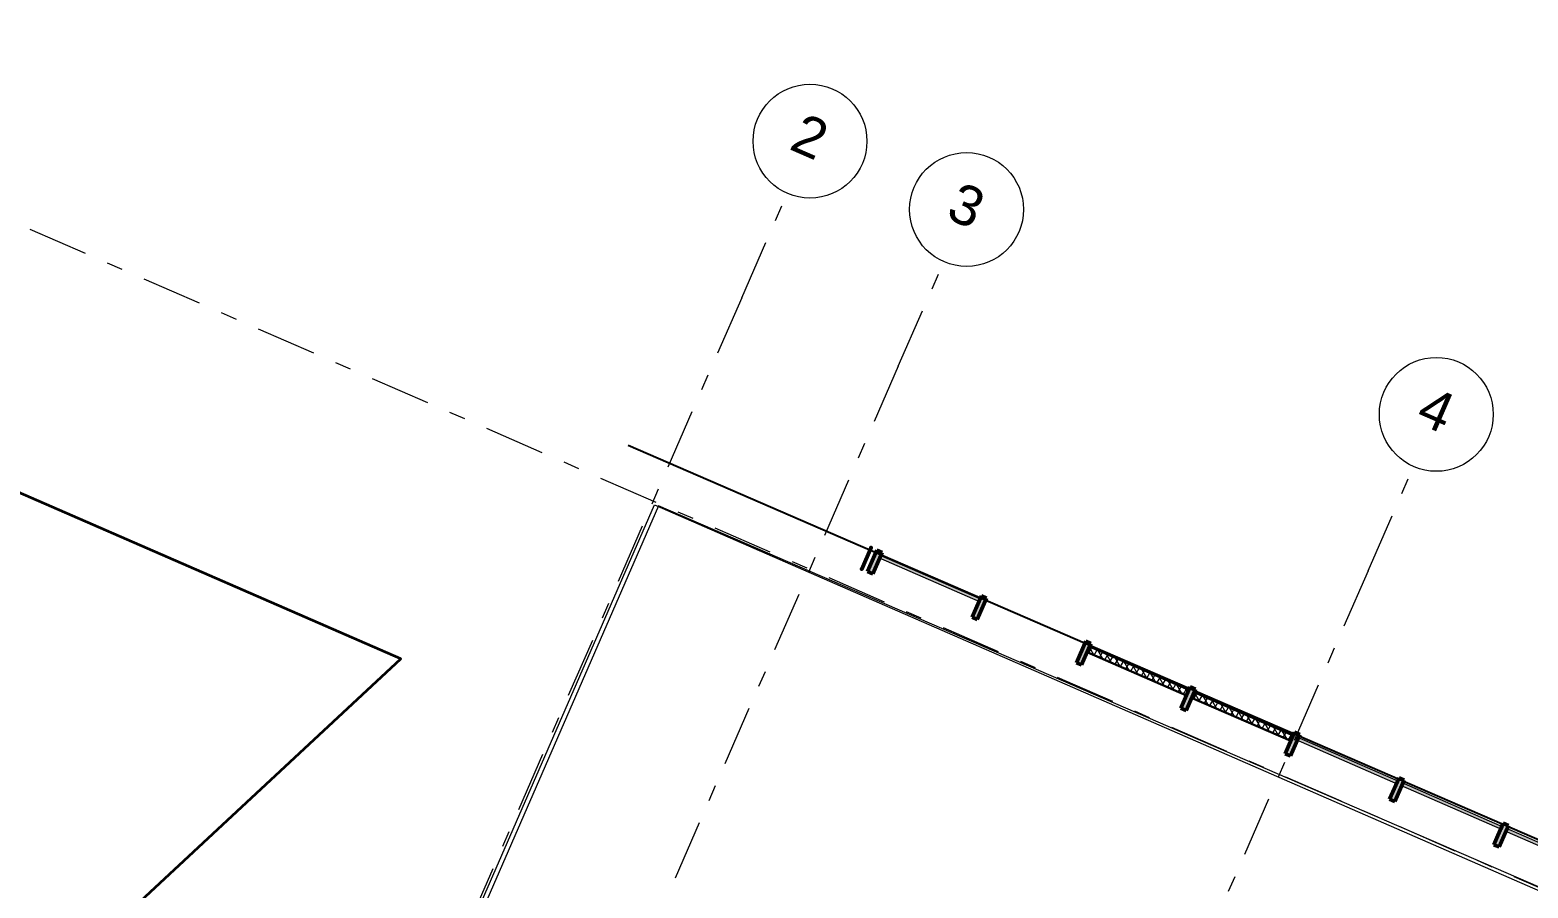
# Model space of a CAD drawing. Header units: millimetres. Extents: x -99530 to 1067232, y -97212 to 137997.
# Drawn here: x 13865 to 27020, y 13857 to 21390 of the extents above; entities that cross this region are included whole.
import ezdxf
from ezdxf.enums import TextEntityAlignment as Align

# ---------------------------------------------------------------- set-up
doc = ezdxf.new("R2010")
doc.units = ezdxf.units.MM
doc.header["$MEASUREMENT"] = 0
doc.linetypes.add('Double Dashed', pattern=[1093.611073, 529.166651, -211.666656, 141.111112, -211.666656])
for name, color, linetype in [('A-15-MG_Structural_Grid', 7, 'Continuous'), ('A-20-M_Floor_Slab', 7, 'Continuous'), ('A-25-M_Curtain_Wall', 7, 'Continuous'), ('New_A-05-M_Gross_Int_Siemens', 7, 'Continuous'), ('New_A-20-M_Hard_Landscape', 7, 'Continuous')]:
    doc.layers.add(name, color=color, linetype=linetype)
for name, color, linetype, lineweight, true_color in [('A-15-MG_Structural_Grid_Pen_No__163', 7, 'Continuous', 0, 0x750077), ('A-25-M_Curtain_Wall_Pen_No__144', 7, 'Continuous', 0, 0xc8c8c8), ('A-25-M_Curtain_Wall_Pen_No__165', 7, 'Continuous', 0, 0x006060), ('A-25-M_Curtain_Wall_Pen_No__27', 7, 'Continuous', 50, 0x2a2a2a), ('A-25-M_Curtain_Wall_Pen_No__43', 7, 'Continuous', 30, 0x444444), ('New_A-05-M_Gross_Int_Siemens_Pen_No__74', 7, 'Continuous', 20, 0x606060), ('New_A-20-M_Hard_Landscape_Pen_No__53', 7, 'Continuous', 35, 0x444444)]:
    doc.layers.add(name, color=color, linetype=linetype, lineweight=lineweight, true_color=true_color)
for name, color, linetype, lineweight in [('A-20-M_Floor_Slab_Pen_No__89', 8, 'Continuous', 20), ('A-25-M_Curtain_Wall_Pen_No__1', 7, 'Continuous', 13), ('G-10-P_Topo_Building_Pen_No__194', 7, 'Continuous', 25), ('New_ArchiCAD Zone Stamps_Pen_No__6', 7, 'Continuous', 35)]:
    doc.layers.add(name, color=color, linetype=linetype, lineweight=lineweight)
doc.styles.add('GENERATED_STYLE_1', font='')
doc.styles.add('GENERATED_STYLE_3', font='')
doc.styles.add('GENERATED_STYLE_4', font='')
doc.styles.get('GENERATED_STYLE_1').set_extended_font_data('Arial', bold=True)
doc.styles.get('GENERATED_STYLE_3').set_extended_font_data('Arial')
doc.styles.get('GENERATED_STYLE_4').set_extended_font_data('Swis721 BT')
pattern_1 = [(60, (0, 0), (-43.30127, 25), []), (120, (0, 0), (43.30127, 25), [])]

# ---------------------------------------------------------------- blocks, each defined once
blk = doc.blocks.new('Siemens Lounge_INB 0201_9_1', base_point=(22025, 10315))
at = {"layer": 'New_A-05-M_Gross_Int_Siemens_Pen_No__74', "linetype": 'Continuous'}
for p, q in [((19385, 17212), (17212, 12228)), ((28930, 13080), (19385, 17212))]:
    blk.add_line(p, q, dxfattribs=at)
at = {"layer": 'New_ArchiCAD Zone Stamps_Pen_No__6'}
for tag, height, style, p in [('ROOM_NAME', 250, 'GENERATED_STYLE_1', (21227, 11860)), ('zoneNameLine2', 250, 'GENERATED_STYLE_1', (21039, 11428)), ('ROOM_NUMBER', 200, 'GENERATED_STYLE_3', (20850, 11007)), ('measuredAreaCode', 200, 'GENERATED_STYLE_3', (20693, 10647)), ('DUMMY_649', 200, 'GENERATED_STYLE_3', (21001, 10513)), ('DUMMY_650', 200, 'GENERATED_STYLE_3', (21630, 10238)), ('DUMMY_651', 133, 'GENERATED_STYLE_3', (21909, 10132))]:
    blk.add_attdef(tag, text='', height=height, rotation=336.4404, dxfattribs=dict(at, style=style)).set_placement(p, align=Align.TOP_LEFT)
blk = doc.blocks.new('Slab_1_1', base_point=(377, -362))
at = {"layer": 'A-20-M_Floor_Slab_Pen_No__89', "linetype": 'Continuous', "flags": 128}
blk.add_lwpolyline([(377, -362), (7791, 6537), (7706, 6629), (10938, 9637), (15227, 7767), (19349, 17220), (53673, 2253), (53967, 2125), (49755, -7534), (49461, -7406), (44390, -19037), (3614, -1256), (3425, -1691)], close=True, dxfattribs=at)
blk = doc.blocks.new('Curtain Wall_1_1')
at = {"layer": 'A-25-M_Curtain_Wall', "linetype": 'Continuous', "lineweight": 0, "true_color": 0x000000}
h = blk.add_hatch(dxfattribs=at)
h.set_pattern_fill('Batt_Insulation_0001', color=178, style=0, pattern_type=2)
h.set_pattern_definition(pattern_1)
h.paths.add_polyline_path([(24041, 15596), (23170, 15976), (23150, 15928), (24020, 15548)])
h = blk.add_hatch(dxfattribs=at)
h.set_pattern_fill('Batt_Insulation_0001', color=178, style=0, pattern_type=2)
h.set_pattern_definition(pattern_1)
h.paths.add_polyline_path([(24958, 15196), (24087, 15576), (24066, 15528), (24937, 15149)])
at = {"layer": 'A-25-M_Curtain_Wall_Pen_No__144', "linetype": 'Continuous'}
for points in [[(21303, 16823), (21221, 16635), (21267, 16615), (21349, 16803)], [(22220, 16423), (22138, 16235), (22184, 16215), (22266, 16403)], [(23137, 16023), (23055, 15835), (23100, 15815), (23182, 16003)], [(24053, 15624), (23971, 15436), (24017, 15416), (24099, 15604)], [(24970, 15224), (24888, 15036), (24934, 15016), (25016, 15204)], [(25887, 14824), (25805, 14636), (25850, 14616), (25932, 14804)], [(26803, 14425), (26721, 14237), (26767, 14217), (26849, 14405)]]:
    blk.add_hatch(color=256, dxfattribs=at).paths.add_polyline_path(points)
at = {"layer": 'A-25-M_Curtain_Wall_Pen_No__165', "linetype": 'Continuous', "lineweight": 0, "true_color": 0x001818}
for points in [[(21316, 16758), (22210, 16368), (22220, 16390), (21325, 16780)], [(24982, 15160), (25877, 14770), (25886, 14792), (24992, 15182)], [(25899, 14760), (26794, 14370), (26803, 14392), (25908, 14782)], [(26816, 14360), (27710, 13970), (27720, 13992), (26825, 14382)]]:
    blk.add_hatch(color=168, dxfattribs=at).paths.add_polyline_path(points)
at = {"layer": 'A-25-M_Curtain_Wall_Pen_No__1', "linetype": 'Continuous'}
for p, q in [((21325, 16780), (21316, 16758)), ((21316, 16758), (22210, 16368)), ((22220, 16390), (21325, 16780)), ((22210, 16368), (22220, 16390)), ((24992, 15182), (24982, 15160)), ((24982, 15160), (25877, 14770)), ((25886, 14792), (24992, 15182)), ((25877, 14770), (25886, 14792)), ((25908, 14782), (25899, 14760)), ((25899, 14760), (26794, 14370)), ((26803, 14392), (25908, 14782)), ((26794, 14370), (26803, 14392)), ((26825, 14382), (26816, 14360)), ((26816, 14360), (27710, 13970)), ((27720, 13992), (26825, 14382))]:
    blk.add_line(p, q, dxfattribs=at)
at = {"layer": 'A-25-M_Curtain_Wall_Pen_No__27', "linetype": 'Continuous'}
for p, q in [((21251, 16845), (21169, 16657)), ((21169, 16657), (21251, 16845)), ((21303, 16823), (21221, 16635)), ((21267, 16615), (21349, 16803)), ((21349, 16803), (21303, 16823)), ((21221, 16635), (21267, 16615)), ((22220, 16423), (22138, 16235)), ((22184, 16215), (22266, 16403)), ((22266, 16403), (22220, 16423)), ((22138, 16235), (22184, 16215)), ((23137, 16023), (23055, 15835)), ((23100, 15815), (23182, 16003)), ((23182, 16003), (23137, 16023)), ((23055, 15835), (23100, 15815)), ((24053, 15624), (23971, 15436)), ((24017, 15416), (24099, 15604)), ((24099, 15604), (24053, 15624)), ((23971, 15436), (24017, 15416)), ((24970, 15224), (24888, 15036)), ((24934, 15016), (25016, 15204)), ((25016, 15204), (24970, 15224)), ((24888, 15036), (24934, 15016)), ((25887, 14824), (25805, 14636)), ((25850, 14616), (25932, 14804)), ((25932, 14804), (25887, 14824)), ((25805, 14636), (25850, 14616)), ((26803, 14425), (26721, 14237)), ((26767, 14217), (26849, 14405)), ((26849, 14405), (26803, 14425)), ((26721, 14237), (26767, 14217))]:
    blk.add_line(p, q, dxfattribs=at)
for p in [(21251, 16845), (21169, 16657)]:
    blk.add_point(p, dxfattribs=at)
at = {"layer": 'A-25-M_Curtain_Wall_Pen_No__43', "linetype": 'Continuous'}
for p, q in [((24020, 15548), (23150, 15928)), ((23170, 15976), (24041, 15596)), ((24937, 15149), (24066, 15528)), ((24087, 15576), (24958, 15196))]:
    blk.add_line(p, q, dxfattribs=at)
blk = doc.blocks.new('Standard grid marker_2')
at = {"layer": 'A-15-MG_Structural_Grid_Pen_No__163', "linetype": 'Double Dashed'}
blk.add_line((1909, 0), (86140, 0), dxfattribs=at)
at = {"layer": 'A-15-MG_Structural_Grid_Pen_No__163', "style": 'GENERATED_STYLE_4'}
for tag, p in [('AC_MarkerText_1_0', (-500, 952)), ('AC_MarkerText_1_1', (88549, 952))]:
    blk.add_attdef(tag, text='', height=350, rotation=360, dxfattribs=at).set_placement(p, align=Align.MIDDLE_CENTER)
blk = doc.blocks.new('Mesh_25_2', base_point=(-51572, -58964))
at = {"layer": 'New_A-20-M_Hard_Landscape_Pen_No__53', "linetype": 'Continuous', "flags": 128}
blk.add_lwpolyline([(-51572, -58964), (-45266, -58639, -0.034108), (-45058, -52905, -0.178607), (-35071, -32917), (-26070, -24532), (-21313, -26583), (-17527, -17989), (-18237, -17225), (-11233, -10707), (-10987, -10971), (402, -373), (-98, -155), (17122, 15869), (10988, 18539), (-39259, -28204, 0.179729), (-51322, -52209, 0.048754)], format="xyb", close=True, dxfattribs=at)
blk = doc.blocks.new('Standard grid marker')
at = {"layer": 'A-15-MG_Structural_Grid_Pen_No__163', "linetype": 'Double Dashed'}
for q in [(0, 0), (29726, 0)]:
    blk.add_line((1000, 0), q, dxfattribs=at)
at = {"layer": 'A-15-MG_Structural_Grid_Pen_No__163', "linetype": 'Continuous'}
blk.add_circle((-500, 0), 500, dxfattribs=at)
at = {"layer": 'A-15-MG_Structural_Grid_Pen_No__163', "linetype": 'Double Dashed'}
blk.add_point((1000, 0), dxfattribs=at)
blk.add_point((1000, 0), dxfattribs=at)
at = {"layer": 'A-15-MG_Structural_Grid_Pen_No__163', "style": 'GENERATED_STYLE_4'}
for tag, p in [('AC_MarkerText_1_0', (-500, 41)), ('AC_MarkerText_1_1', (31226, 41))]:
    blk.add_attdef(tag, text='', height=350, rotation=90, dxfattribs=at).set_placement(p, align=Align.MIDDLE_CENTER)

msp = doc.modelspace()

# ---------------------------------------------------------------- linework, layer by layer
at = {"layer": 'G-10-P_Topo_Building_Pen_No__194', "linetype": 'Continuous'}
msp.add_line((54298.8, 2500), (19117.5, 17741.7), dxfattribs=at)

# ---------------------------------------------------------------- block references
at = {"layer": 'A-15-MG_Structural_Grid', "color": 8, "linetype": 'Continuous', "lineweight": 15, "zscale": 1000, "rotation": 336.440411583993}
msp.add_blockref('Standard grid marker_2', (8103.9, 22153.2), dxfattribs=at)
at = {"layer": 'A-15-MG_Structural_Grid', "color": 8, "linetype": 'Continuous', "lineweight": 15}
ref = msp.add_blockref('Standard grid marker', (20514.7, 19955.4), dxfattribs=dict(at, zscale=1000, rotation=246.440411583993))
ref.add_attrib('AC_MarkerText_1', '2', dxfattribs={"layer": 'A-15-MG_Structural_Grid_Pen_No__163', "color": 216, "true_color": 0x750077, "height": 350, "rotation": 336.44041, "style": 'GENERATED_STYLE_4'}).set_placement((20714.5, 20454.9), align=Align.MIDDLE_CENTER)
ref = msp.add_blockref('Standard grid marker', (21889.7, 19355.8), dxfattribs=dict(at, zscale=1000, rotation=246.440411583993))
ref.add_attrib('AC_MarkerText_1', '3', dxfattribs={"layer": 'A-15-MG_Structural_Grid_Pen_No__163', "color": 216, "true_color": 0x750077, "height": 350, "rotation": 336.44041, "style": 'GENERATED_STYLE_4'}).set_placement((22089.5, 19850.6), align=Align.MIDDLE_CENTER)
ref = msp.add_blockref('Standard grid marker', (26014.6, 17557.1), dxfattribs=dict(at, zscale=1000, rotation=246.440411583993))
ref.add_attrib('AC_MarkerText_1', '4', dxfattribs={"layer": 'A-15-MG_Structural_Grid_Pen_No__163', "color": 216, "true_color": 0x750077, "height": 350, "rotation": 336.44041, "style": 'GENERATED_STYLE_4'}).set_placement((26214.4, 18056.6), align=Align.MIDDLE_CENTER)
at = {"layer": 'A-20-M_Floor_Slab', "color": 8, "linetype": 'Continuous', "lineweight": 20}
msp.add_blockref('Slab_1_1', (376.7, -362.2), dxfattribs=at)
at = {"layer": 'A-25-M_Curtain_Wall', "linetype": 'Continuous', "lineweight": 0}
msp.add_blockref('Curtain Wall_1_1', (0, 0), dxfattribs=at)
at = {"layer": 'New_A-05-M_Gross_Int_Siemens', "linetype": 'Continuous'}
msp.add_blockref('Siemens Lounge_INB 0201_9_1', (22025, 10315.2), dxfattribs=at)
at = {"layer": 'New_A-20-M_Hard_Landscape', "color": 49, "lineweight": 35, "true_color": 0x444444}
msp.add_blockref('Mesh_25_2', (-51572.4, -58963.6), dxfattribs=at)

doc.saveas('drawing.dxf')
